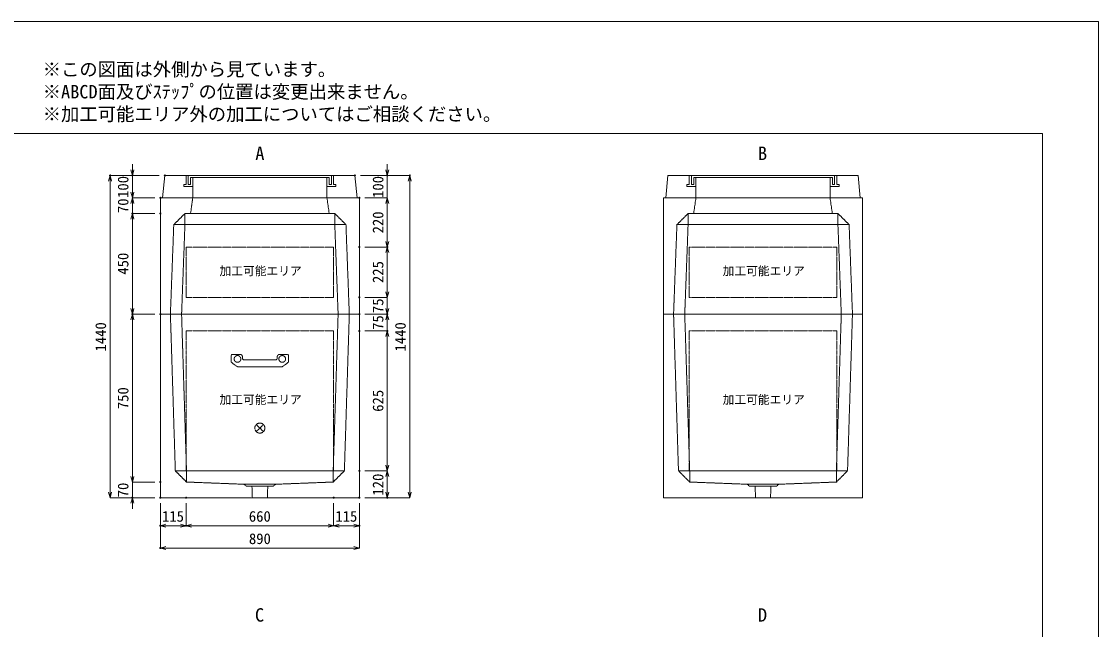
# Model space of a CAD drawing. Units: millimetres, scale not verified. Extents: x -3712 to 3712, y -2625 to 2625.
# Drawn here: x -1103 to 3712, y -91 to 2625 of the extents above; entities that cross this region are included whole.
import ezdxf
from ezdxf.enums import TextEntityAlignment as Align

# ---------------------------------------------------------------- set-up
doc = ezdxf.new("R2010")
doc.units = ezdxf.units.MM
doc.header["$LTSCALE"] = 10
doc.header["$PDMODE"] = 32
doc.header["$PDSIZE"] = 5
doc.linetypes.add('LONG_DASHED1', pattern=[7, 6, -1])
doc.linetypes.add('LONG_DOUBLE_CHAIN', pattern=[21.8, 18, -1, 0.6, -0.6, 0.6, -1])
for name, color, linetype, lineweight in [('0-0_D-TTL', 7, 'Continuous', 9), ('0-1_Defpoints', 7, 'Continuous', 9), ('0-3_D-TTL-TXT', 7, 'Continuous', 9), ('0-4_D-STR-TXT', 7, 'Continuous', 9), ('0-5_D-STR-DIM', 3, 'Continuous', 9), ('0-6_0', 7, 'Continuous', 9), ('0-7_D-STR', 7, 'LONG_DASHED1', 9), ('0-9_D-STR-STR3', 2, 'LONG_DASHED1', 9), ('0-A_D-STR-STR4', 134, 'LONG_DASHED1', 9), ('0-B_D-STR-STR5', 1, 'LONG_DOUBLE_CHAIN', 9)]:
    doc.layers.add(name, color=color, linetype=linetype, lineweight=lineweight)
doc.styles.add('ＭＳ ゴシック', font='')
doc.styles.get('ＭＳ ゴシック').set_extended_font_data('MS Gothic')

# ---------------------------------------------------------------- blocks, each defined once
blk = doc.blocks.new('A$C4DE05FD1')
at = {"layer": '0-0_D-TTL', "color": 134}
for p, q in [((2000, 38000), (57400, 38000)), ((57400, 38000), (57400, 2000))]:
    blk.add_line(p, q, dxfattribs=at)
at = {"layer": '0-1_Defpoints', "color": 134}
for p, q in [((0, 42000), (59400, 42000)), ((59400, 42000), (59400, 0))]:
    blk.add_line(p, q, dxfattribs=at)
at = {"layer": '0-3_D-TTL-TXT', "style": 'ＭＳ ゴシック'}
for s, p in [('※この図面は外側から見ています。', (21630.46, 39907.83)), ('※ABCD面及びｽﾃｯﾌﾟの位置は変更出来ません。', (21630.46, 39107.83)), ('※加工可能エリア外の加工についてはご相談ください。', (21630.46, 38307.83))]:
    blk.add_text(s, height=481.1, dxfattribs=at).set_placement(p, align=Align.BOTTOM_LEFT)
blk = doc.blocks.new('_Open30')
at = {"layer": '0-6_0'}
blk.add_line((0, 0), (-10, 0), dxfattribs=at)
blk.add_lwpolyline([(-10, 2.679), (0, 0), (-10, -2.679)], dxfattribs=at)
blk = doc.blocks.new('A$C31CA379A')
at = {"layer": '0-4_D-STR-TXT', "style": 'ＭＳ ゴシック'}
for s, p in [('A', (-162.94, -1095.26)), ('B', (17819.31, -1095.26)), ('C', (-175.69, -17595.27)), ('D', (17819.31, -17595.27))]:
    blk.add_text(s, height=481.1, dxfattribs=at).set_placement(p, align=Align.BOTTOM_LEFT)
blk = doc.blocks.new('A$C019679C0')
at = {"layer": '0-7_D-STR', "linetype": 'Continuous'}
for p, q in [((-4350, 0), (-4250, 1000)), ((4250, 1000), (-4250, 1000)), ((4350, 0), (4250, 1000)), ((-4350, 0), (4350, 0))]:
    blk.add_line(p, q, dxfattribs=at)
at = {"layer": '0-7_D-STR'}
for p, q in [((-3000, 0), (-3000, 900)), ((3000, 900), (3000, 0))]:
    blk.add_line(p, q, dxfattribs=at)
at = {"layer": '0-A_D-STR-STR4'}
for points in [[(-3300, 1000), (-3300, 600), (-3400, 600), (-3400, 500), (-3000, 500)], [(-3000, 900), (-3100, 900), (-3100, 600), (-3200, 600), (-3200, 1000)], [(3300, 1000), (3300, 600), (3400, 600), (3400, 500), (3000, 500)], [(3100, 900), (3100, 600), (3200, 600), (3200, 1000)], [(-3000, 900), (3000, 900), (3100, 900)]]:
    blk.add_lwpolyline(points, dxfattribs=at)
blk = doc.blocks.new('A$C30751F23')
at = {"layer": '0-7_D-STR'}
for p, q in [((-3000, 5200), (-3100, 4500)), ((3000, 5200), (3100, 4500)), ((-3850, 4000), (-3350, 4500)), ((-3350, 4500), (3350, 4500)), ((-3350, 4000), (-3350, 4500)), ((3850, 4000), (3350, 4500)), ((3350, 4000), (3350, 4500)), ((-3850, 4000), (-4000, 0)), ((-3850, 4000), (3850, 4000)), ((-3350, 4000), (-3500, 0)), ((3350, 4000), (3500, 0)), ((3850, 4000), (4000, 0))]:
    blk.add_line(p, q, dxfattribs=at)
at = {"layer": '0-7_D-STR', "linetype": 'Continuous'}
for p, q in [((4450, 0), (4450, 5200)), ((-4450, 0), (4450, 0))]:
    blk.add_line(p, q, dxfattribs=at)
blk.add_lwpolyline([(-4450, 0), (-4450, 5200), (4450, 5200)], dxfattribs=at)
at = {"layer": '0-B_D-STR-STR5'}
for p, q in [((-3300, 3000), (-3300, 750)), ((3300, 3000), (-3300, 3000))]:
    blk.add_line(p, q, dxfattribs=at)
blk.add_lwpolyline([(3300, 3000), (3300, 750), (-3300, 750)], dxfattribs=at)
blk = doc.blocks.new('A$C27844A11')
at = {"layer": '0-9_D-STR-STR3'}
for p, q in [((-1280, 500), (-1280, 226.8)), ((-1230, 550), (-879.2, 550)), ((1230, 550), (879.2, 550)), ((1280, 500), (1280, 226.8)), ((-1257.7, 185.2), (-1030.2, 16.8)), ((974.7, 0), (-974.7, 0)), ((-779.6, 458.7), (-771, 360.6)), ((721.2, 315), (-721.2, 315)), ((779.6, 458.7), (771, 360.6)), ((1257.7, 185.2), (1030.2, 16.8))]:
    blk.add_line(p, q, dxfattribs=at)
for centre in [(-1000, 350), (1000, 350)]:
    blk.add_circle(centre, 150, dxfattribs=at)
for centre, radius, start, end in [((-1230, 500), 50, 90, 180), ((-879.2, 450), 100, 5, 90), ((879.2, 450), 100, 90, 175), ((1230, 500), 50, 0, 90), ((-1230, 226.8), 50, 180, 236.30993), ((-974.7, 100), 100, 236.30993, 270), ((-721.2, 365), 50, 185, 270), ((721.2, 365), 50, 270, 355), ((974.7, 100), 100, 270, 303.69007), ((1230, 226.8), 50, 303.69007, 0)]:
    blk.add_arc(centre, radius, start, end, dxfattribs=at)
blk = doc.blocks.new('A$C37CF2544')
at = {"layer": '0-7_D-STR', "linetype": 'Continuous'}
for p, q in [((-4450, 0), (4450, 0)), ((-4450, -8200), (-4450, 0)), ((4450, -8200), (4450, 0)), ((-4450, -8200), (4450, -8200))]:
    blk.add_line(p, q, dxfattribs=at)
at = {"layer": '0-7_D-STR'}
for p, q in [((-4000, 0), (-3780, -7000)), ((-3500, 0), (-3280, -7000)), ((3500, 0), (3280, -7000)), ((-3280, -7500), (-3780, -7000)), ((-3280, -7500), (-3280, -7000)), ((3280, -7500), (3780, -7000)), ((3280, -7500), (3280, -7000)), ((-3280, -7500), (-700, -7600)), ((-600, -7690), (-700, -7600)), ((700, -7600), (-700, -7600)), ((600, -7690), (-600, -7690)), ((-336.2, -8200), (-352.5, -7690)), ((336.2, -8200), (352.5, -7690)), ((600, -7690), (700, -7600)), ((3280, -7500), (700, -7600))]:
    blk.add_line(p, q, dxfattribs=at)
blk.add_lwpolyline([(4000, 0), (3780, -7000), (-3780, -7000)], dxfattribs=at)
at = {"layer": '0-B_D-STR-STR5'}
for p, q in [((3300, -750), (3300, -7000)), ((3300, -7000), (-3300, -7000))]:
    blk.add_line(p, q, dxfattribs=at)
blk.add_lwpolyline([(3300, -750), (-3300, -750), (-3300, -7000)], dxfattribs=at)
blk = doc.blocks.new('A$C1C640AAB')
at = {"layer": '0-B_D-STR-STR5'}
for p, q in [((-159.1, -159.1), (159.1, 159.1)), ((-159.1, 159.1), (159.1, -159.1))]:
    blk.add_line(p, q, dxfattribs=at)
blk.add_circle((0, 0), 225, dxfattribs=at)
blk = doc.blocks.new('A$C2cc87d5e')
at = {"layer": '0-7_D-STR'}
blk.add_blockref('A$C37CF2544', (0, 0), dxfattribs=at)
at = {"layer": '0-B_D-STR-STR5'}
blk.add_blockref('A$C1C640AAB', (0, -5090), dxfattribs=at)

msp = doc.modelspace()

# ---------------------------------------------------------------- linework, layer by layer
at = {"layer": '0-1_Defpoints'}
for p in [(-707.5, 1937.5), (-607.5, 1937.5), (-462.5, 1937.5), (387.5, 1937.5), (532.5, 1937.5), (632.5, 1937.5), (-482.5, 1837.5), (407.5, 1837.5), (-607.5, 1767.5), (-482.5, 1767.5), (407.5, 1617.5), (532.5, 1617.5), (407.5, 1392.5), (407.5, 1392.5), (-607.5, 1317.5), (-482.5, 1317.5), (407.5, 1317.5), (532.5, 1317.5), (407.5, 1242.5), (407.5, 1242.5), (532.5, 1242.5), (407.5, 617.5), (407.5, 617.5), (-482.5, 567.5), (-482.5, 567.5), (-607.5, 497.5), (-482.5, 497.5), (-482.5, 497.5), (-367.5, 497.5), (292.5, 497.5), (407.5, 497.5), (407.5, 497.5), (532.5, 497.5), (-482.5, 372.5), (-367.5, 372.5), (407.5, 372.5), (-482.5, 272.5)]:
    msp.add_point(p, dxfattribs=at)
at = {"layer": '0-5_D-STR-DIM'}
for p, q in [((-607.5, 1962.5), (-607.5, 1987.5)), ((532.5, 1962.5), (532.5, 1987.5)), ((-487.5, 1937.5), (-707.5, 1937.5)), ((-487.5, 1937.5), (-607.5, 1937.5)), ((-607.5, 1837.5), (-607.5, 1937.5)), ((412.5, 1937.5), (532.5, 1937.5)), ((412.5, 1937.5), (632.5, 1937.5)), ((532.5, 1837.5), (532.5, 1937.5)), ((-707.5, 522.5), (-707.5, 1912.5)), ((-607.5, 1862.5), (-607.5, 1887.5)), ((632.5, 522.5), (632.5, 1912.5)), ((-507.5, 1837.5), (-607.5, 1837.5)), ((-607.5, 1837.5), (-607.5, 1767.5)), ((-507.5, 1837.5), (-607.5, 1837.5)), ((432.5, 1837.5), (532.5, 1837.5)), ((432.5, 1837.5), (532.5, 1837.5)), ((-607.5, 1812.5), (-607.5, 1787.5)), ((532.5, 1812.5), (532.5, 1642.5)), ((532.5, 1812.5), (532.5, 1787.5)), ((-507.5, 1767.5), (-607.5, 1767.5)), ((-507.5, 1767.5), (-607.5, 1767.5)), ((-607.5, 1742.5), (-607.5, 1717.5)), ((-607.5, 1342.5), (-607.5, 1742.5)), ((432.5, 1617.5), (532.5, 1617.5)), ((432.5, 1617.5), (532.5, 1617.5)), ((532.5, 1417.5), (532.5, 1592.5)), ((532.5, 1417.5), (532.5, 1442.5)), ((432.5, 1392.5), (532.5, 1392.5)), ((432.5, 1392.5), (532.5, 1392.5)), ((532.5, 1392.5), (532.5, 1317.5)), ((532.5, 1342.5), (532.5, 1367.5)), ((-507.5, 1317.5), (-607.5, 1317.5)), ((-507.5, 1317.5), (-607.5, 1317.5)), ((432.5, 1317.5), (532.5, 1317.5)), ((432.5, 1317.5), (532.5, 1317.5)), ((532.5, 1242.5), (532.5, 1317.5)), ((-607.5, 592.5), (-607.5, 1292.5)), ((532.5, 1292.5), (532.5, 1267.5)), ((432.5, 1242.5), (532.5, 1242.5)), ((432.5, 1242.5), (532.5, 1242.5)), ((532.5, 1217.5), (532.5, 1192.5)), ((532.5, 642.5), (532.5, 1217.5)), ((-607.5, 592.5), (-607.5, 617.5)), ((432.5, 617.5), (532.5, 617.5)), ((432.5, 617.5), (532.5, 617.5)), ((532.5, 592.5), (532.5, 522.5)), ((-507.5, 567.5), (-607.5, 567.5)), ((-607.5, 567.5), (-607.5, 497.5)), ((-507.5, 567.5), (-607.5, 567.5)), ((-507.5, 497.5), (-707.5, 497.5)), ((-507.5, 497.5), (-607.5, 497.5)), ((432.5, 497.5), (532.5, 497.5)), ((432.5, 497.5), (632.5, 497.5)), ((-607.5, 472.5), (-607.5, 447.5)), ((-482.5, 472.5), (-482.5, 272.5)), ((-482.5, 472.5), (-482.5, 372.5)), ((-367.5, 472.5), (-367.5, 372.5)), ((-367.5, 472.5), (-367.5, 372.5)), ((292.5, 472.5), (292.5, 372.5)), ((292.5, 472.5), (292.5, 372.5)), ((407.5, 472.5), (407.5, 372.5)), ((407.5, 472.5), (407.5, 272.5)), ((-392.5, 372.5), (-457.5, 372.5)), ((267.5, 372.5), (-342.5, 372.5)), ((317.5, 372.5), (382.5, 372.5)), ((382.5, 272.5), (-457.5, 272.5))]:
    msp.add_line(p, q, dxfattribs=at)

# ---------------------------------------------------------------- block references
at = {"layer": '0-0_D-TTL', "xscale": 0.125, "yscale": 0.125}
msp.add_blockref('A$C4DE05FD1', (-3712.5, -2625), dxfattribs=at)
at = {"layer": '0-4_D-STR-TXT', "xscale": 0.125, "yscale": 0.125}
msp.add_blockref('A$C31CA379A', (-37.5, 2125), dxfattribs=at)
at = {"layer": '0-5_D-STR-DIM', "xscale": 2.5, "yscale": 2.5}
for p, rotation in [((-707.5, 1937.5), 90), ((-607.5, 1937.5), 270), ((532.5, 1937.5), 270), ((632.5, 1937.5), 90), ((-607.5, 1837.5), 270), ((-607.5, 1837.5), 90), ((532.5, 1837.5), 90), ((532.5, 1837.5), 90), ((-607.5, 1767.5), 90), ((-607.5, 1767.5), 90), ((532.5, 1617.5), 270), ((532.5, 1617.5), 90), ((532.5, 1392.5), 270), ((532.5, 1392.5), 270), ((-607.5, 1317.5), 270), ((-607.5, 1317.5), 90), ((532.5, 1317.5), 270), ((532.5, 1317.5), 90), ((532.5, 1242.5), 90), ((532.5, 1242.5), 90), ((532.5, 617.5), 270), ((-607.5, 567.5), 270), ((-607.5, 567.5), 270), ((532.5, 617.5), 90), ((-707.5, 497.5), 270), ((-607.5, 497.5), 90), ((532.5, 497.5), 270), ((632.5, 497.5), 270), ((-482.5, 372.5), 180), ((-367.5, 372.5), 180), ((292.5, 372.5), 180), ((-482.5, 272.5), 180)]:
    msp.add_blockref('_Open30', p, dxfattribs=dict(at, rotation=rotation))
for p in [(-367.5, 372.5), (292.5, 372.5), (407.5, 372.5), (407.5, 272.5)]:
    msp.add_blockref('_Open30', p, dxfattribs=at)
at = {"layer": '0-7_D-STR', "xscale": 0.1, "yscale": 0.1}
for name, p in [('A$C019679C0', (-37.5, 1837.5)), ('A$C019679C0', (2212.5, 1837.5)), ('A$C30751F23', (-37.5, 1317.5)), ('A$C30751F23', (2212.5, 1317.5)), ('A$C2cc87d5e', (-37.5, 1317.5)), ('A$C37CF2544', (2212.5, 1317.5))]:
    msp.add_blockref(name, p, dxfattribs=at)
at = {"layer": '0-9_D-STR-STR3', "xscale": 0.1, "yscale": 0.1}
msp.add_blockref('A$C27844A11', (-37.5, 1082.5), dxfattribs=at)

# ---------------------------------------------------------------- texts
at = {"layer": '0-5_D-STR-DIM', "style": 'ＭＳ ゴシック'}
for s, p in [('100', (-610.75, 1836.85)), ('100', (529.25, 1836.85)), ('70', (-610.75, 1769.25)), ('220', (529.25, 1678.5)), ('450', (-610.75, 1494)), ('225', (529.25, 1456.65)), ('75', (529.25, 1322.4)), ('75', (529.25, 1247.4)), ('1440', (-710.75, 1150.6)), ('1440', (629.25, 1150.6)), ('750', (-610.75, 893)), ('625', (529.25, 881.4)), ('120', (529.25, 506.85)), ('70', (-610.75, 499.25))]:
    msp.add_text(s, height=48.09, rotation=90, dxfattribs=at).set_placement(p, align=Align.BOTTOM_LEFT)
for s, p in [('115', (-475, 375.75)), ('660', (-86.75, 375.75)), ('115', (300, 375.75)), ('890', (-86.38, 275.75))]:
    msp.add_text(s, height=48.09, dxfattribs=at).set_placement(p, align=Align.BOTTOM_LEFT)
at = {"layer": '0-B_D-STR-STR5', "style": 'ＭＳ ゴシック'}
for p in [(-217.98, 1479.79), (2032.02, 1479.79), (-217.98, 904.87), (2032.02, 904.87)]:
    msp.add_text('加工可能エリア', height=38.49, dxfattribs=at).set_placement(p, align=Align.BOTTOM_LEFT)

doc.saveas('drawing.dxf')
